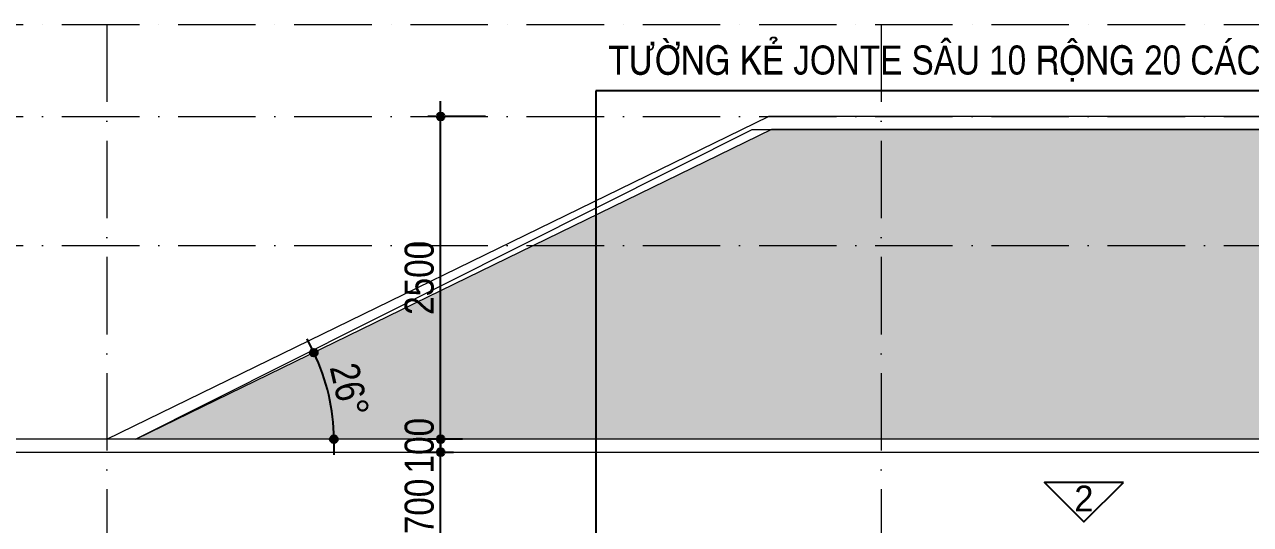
# Model space of a CAD drawing. Extents: x -1107188 to -523840, y 39692 to 514392.
# Drawn here: x -1099514 to -1090016, y 420341 to 424214 of the extents above; entities that cross this region are included whole.
import ezdxf
from ezdxf.enums import TextEntityAlignment as Align

# ---------------------------------------------------------------- set-up
doc = ezdxf.new("R2010")
doc.units = 0
doc.linetypes.add('ACAD_ISO10W100', pattern=[18, 12, -3, 0, -3])
doc.layers.get('DEFPOINTS').update_dxf_attribs({"linetype": 'CONTINUOUS'})
for name, color, linetype in [('DIM', 1, 'CONTINUOUS'), ('HATCHNGOI', 22, 'CONTINUOUS'), ('TAGS', 60, 'CONTINUOUS'), ('TEXT', 7, 'CONTINUOUS')]:
    doc.layers.add(name, color=color, linetype=linetype)
doc.layers.add('NET-THAY', color=2, linetype='CONTINUOUS', lineweight=13)
doc.layers.add('TRUC', color=24, linetype='CONTINUOUS', lineweight=0)
doc.styles.add('1', font='', dxfattribs={"height": 250})
doc.styles.add('AVO', font='')
doc.styles.add('HEL-CONDENSE', font='')
doc.styles.get('1').set_extended_font_data('VNI-Helve-Condense')
doc.styles.get('AVO').set_extended_font_data('VNI-Avo')
doc.styles.get('HEL-CONDENSE').set_extended_font_data('VNI-Helve-Condense')
doc.dimstyles.new('D100', dxfattribs={"dimtxt": 225, "dimasz": 1.2, "dimexe": 100, "dimexo": 0, "dimgap": 50, "dimtad": 1, "dimdec": 0, "dimzin": 13, "dimdsep": 46, "dimtxsty": 'HEL-CONDENSE', "dimblk": 'D50', "dimcen": 0, "dimclrd": 1, "dimclre": 1, "dimclrt": 7, "dimadec": 0, "dimazin": 0, "dimtfac": 1, "dimtdec": 0, "dimtmove": 0, "dimatfit": 3, "dimldrblk": 'D50', "dimfxl": 1, "dimtolj": 1, "dimtzin": 13, "dimarcsym": 0})

# ---------------------------------------------------------------- blocks, each defined once
blk = doc.blocks.new('D50')
at = {"layer": 'DIM'}
blk.add_hatch(color=256, dxfattribs=at).paths.add_polyline_path([(25, 0, 1), (-25, 0, 1)])
blk.add_line((25, 0), (100, 0), dxfattribs=at)
blk.add_circle((0, 0), 25, dxfattribs=at)
blk = doc.blocks.new('*D811')
at = {"layer": 'DEFPOINTS', "color": 0, "linetype": 'Continuous', "transparency": 16777216}
for p in [(-1096437.3, 420901.6), (-1096289.8, 420901.6), (-1096437.3, 420201.6)]:
    blk.add_point(p, dxfattribs=at)
at = {"layer": 'DIM', "color": 1, "linetype": 'Continuous', "lineweight": -2, "transparency": 16777216}
for p, q in [((-1096437.3, 420901.6), (-1096189.8, 420901.6)), ((-1096289.8, 420202.8), (-1096289.8, 420900.4)), ((-1096437.3, 420201.6), (-1096189.8, 420201.6))]:
    blk.add_line(p, q, dxfattribs=at)
at = {"layer": 'DIM', "color": 1, "linetype": 'Continuous', "lineweight": -2, "transparency": 16777216, "xscale": 1.199999999999999, "yscale": 1.199999999999999, "zscale": 1.199999999999999}
for p, rotation in [((-1096289.8, 420901.6), 90), ((-1096289.8, 420201.6), 270)]:
    blk.add_blockref('D50', p, dxfattribs=dict(at, rotation=rotation))
at = {"layer": 'DIM', "color": 7, "linetype": 'Continuous', "transparency": 16777216, "insert": (-1096454.7, 420480.8), "char_height": 225, "attachment_point": 5, "rotation": 90, "style": 'HEL-CONDENSE'}
blk.add_mtext('\\A1;700', dxfattribs=at)
blk = doc.blocks.new('*D812')
at = {"layer": 'DEFPOINTS', "color": 0, "linetype": 'Continuous', "transparency": 16777216}
for p in [(-1096289.8, 421001.6), (-1096120.5, 421001.6), (-1096437.3, 420901.6)]:
    blk.add_point(p, dxfattribs=at)
at = {"layer": 'DIM', "color": 1, "linetype": 'Continuous', "lineweight": -2, "transparency": 16777216}
for p, q in [((-1096120.5, 421001.6), (-1096389.8, 421001.6)), ((-1096289.8, 421002.8), (-1096289.8, 421004)), ((-1096289.8, 420901.6), (-1096289.8, 421001.6)), ((-1096437.3, 420901.6), (-1096189.8, 420901.6)), ((-1096289.8, 420900.4), (-1096289.8, 420899.2))]:
    blk.add_line(p, q, dxfattribs=at)
at = {"layer": 'DIM', "color": 1, "linetype": 'Continuous', "lineweight": -2, "transparency": 16777216, "xscale": 1.199999999999999, "yscale": 1.199999999999999, "zscale": 1.199999999999999}
for p, rotation in [((-1096289.8, 421001.6), 270), ((-1096289.8, 420901.6), 90)]:
    blk.add_blockref('D50', p, dxfattribs=dict(at, rotation=rotation))
at = {"layer": 'DIM', "color": 7, "linetype": 'Continuous', "transparency": 16777216, "insert": (-1096454.7, 420951.6), "char_height": 225, "attachment_point": 5, "rotation": 90, "style": 'HEL-CONDENSE'}
blk.add_mtext('\\A1;100', dxfattribs=at)
blk = doc.blocks.new('*D813')
at = {"layer": 'DEFPOINTS', "color": 0, "linetype": 'Continuous', "transparency": 16777216}
for p in [(-1096289.8, 423501.6), (-1095942.4, 423501.6), (-1096120.5, 421001.6)]:
    blk.add_point(p, dxfattribs=at)
at = {"layer": 'DIM', "color": 1, "linetype": 'Continuous', "lineweight": -2, "transparency": 16777216}
for p, q in [((-1095942.4, 423501.6), (-1096389.8, 423501.6)), ((-1096289.8, 421002.8), (-1096289.8, 423500.4)), ((-1096120.5, 421001.6), (-1096389.8, 421001.6))]:
    blk.add_line(p, q, dxfattribs=at)
at = {"layer": 'DIM', "color": 1, "linetype": 'Continuous', "lineweight": -2, "transparency": 16777216, "xscale": 1.199999999999999, "yscale": 1.199999999999999, "zscale": 1.199999999999999}
for p, rotation in [((-1096289.8, 423501.6), 90), ((-1096289.8, 421001.6), 270)]:
    blk.add_blockref('D50', p, dxfattribs=dict(at, rotation=rotation))
at = {"layer": 'DIM', "color": 7, "linetype": 'Continuous', "transparency": 16777216, "insert": (-1096454.7, 422251.6), "char_height": 225, "attachment_point": 5, "rotation": 90, "style": 'HEL-CONDENSE'}
blk.add_mtext('\\A1;2500', dxfattribs=at)
blk = doc.blocks.new('TUONG-NAM')
at = {"layer": 'TAGS'}
blk.add_lwpolyline([(-453, -453), (453, -453), (0, 0)], close=True, dxfattribs=at)
at = {"layer": 'TAGS', "linetype": 'Continuous', "style": 'AVO'}
blk.add_attdef('KH-TUONG', text='', height=250, dxfattribs=at).set_placement((0, -269), align=Align.MIDDLE_CENTER)
blk = doc.blocks.new('*D886')
at = {"layer": 'DEFPOINTS', "color": 0, "linetype": 'Continuous', "transparency": 16777216}
for p in [(-1093726.9, 423401.6), (-1097135.2, 421232.2), (-1099825.8, 421001.6), (-1098647.7, 421001.6), (-1087175.8, 421001.6)]:
    blk.add_point(p, dxfattribs=at)
at = {"layer": 'DIM', "color": 1, "linetype": 'Continuous', "lineweight": -2, "transparency": 16777216}
blk.add_arc((-1098647.7, 421001.6), 1529.9, 0.04494, 25.95506, dxfattribs=at)
at = {"layer": 'DIM', "color": 1, "linetype": 'Continuous', "lineweight": -2, "transparency": 16777216, "xscale": 1.199999999999999, "yscale": 1.199999999999999, "zscale": 1.199999999999999}
for p, rotation in [((-1097272.6, 421672.3), 115.9775297945423), ((-1097117.7, 421001.6), 270.0224702054559)]:
    blk.add_blockref('D50', p, dxfattribs=dict(at, rotation=rotation))
at = {"layer": 'DIM', "color": 7, "linetype": 'Continuous', "transparency": 16777216, "insert": (-1096996.3, 421382.9), "char_height": 225, "attachment_point": 5, "rotation": 283, "style": 'HEL-CONDENSE'}
blk.add_mtext('\\A1;26°', dxfattribs=at)

msp = doc.modelspace()

# ---------------------------------------------------------------- hatches: boundary and pattern name
at = {"layer": 'HATCHNGOI'}
h = msp.add_hatch(dxfattribs=at)
h.set_pattern_fill('AR-RSHKE', color=14, scale=15, angle=180, style=0)
h.set_pattern_definition([(180, (-2142157.97, 731043.15), (-382.5, -180), [90, -75, 105, -45, 135, -60]), (180, (-2142247.97, 731035.65), (-382.5, -180), [75, -285, 60, -90]), (180, (-2142427.97, 731054.4), (-382.5, -180), [45, -465]), (270, (-2142157.97, 731043.15), (127.5, -180), [172.5, -547.5]), (270, (-2142247.97, 731043.15), (127.5, -180), [168.75, -551.25]), (270, (-2142322.97, 731043.15), (127.5, -180), [157.5, -562.5]), (270, (-2142427.97, 731054.4), (127.5, -180), [172.5, -547.5]), (270, (-2142472.97, 731054.4), (127.5, -180), [172.5, -547.5]), (270, (-2142607.97, 731043.15), (127.5, -180), [165, -555])])
h.paths.add_polyline_path([(-1066103.891, 421001.638), (-1071024.62, 423401.638), (-1093726.927, 423401.638), (-1098647.657, 421001.638)])

# ---------------------------------------------------------------- linework, layer by layer
at = {"layer": 'NET-THAY'}
for p, q in [((-1098875.774, 421001.638), (-1093750.014, 423501.638)), ((-1087175.774, 421001.638), (-1099825.774, 421001.638))]:
    msp.add_line(p, q, dxfattribs=at)
for points in [[(-1087175.774, 423501.638), (-1093750.014, 423501.638)], [(-1098653.039, 421001.638), (-1093876.454, 423401.638), (-1071024.62, 423401.638), (-1066103.891, 421001.638)], [(-1066103.891, 421001.638), (-1071024.62, 423401.638), (-1093726.927, 423401.638), (-1098647.657, 421001.638)], [(-1099775.774, 420901.638), (-1064975.774, 420901.638)]]:
    msp.add_lwpolyline(points, dxfattribs=at)
at = {"layer": 'TEXT'}
for points in [[(-1087531.698, 423701.57), (-1095087.198, 423701.57), (-1095087.198, 423701.57)], [(-1095087.198, 423701.57), (-1095087.198, 416601.638)]]:
    msp.add_lwpolyline(points, dxfattribs=at)
at = {"layer": 'TRUC', "linetype": 'ACAD_ISO10W100', "ltscale": 50}
for points in [[(-1100124.007, 424214.293), (-1064655.569, 424214.293)], [(-1098875.774, 424214.293), (-1098875.774, 409851.638)], [(-1092875.774, 424214.293), (-1092875.774, 409851.638)], [(-1100124.007, 423501.638), (-1064655.569, 423501.638)], [(-1100124.007, 422501.638), (-1064655.569, 422501.638)]]:
    msp.add_lwpolyline(points, dxfattribs=at)
msp.add_lwpolyline([(-1100124.007, 424214.293), (-1064655.569, 424214.293), (-1064655.569, 409851.638), (-1100124.007, 409851.638)], close=True, dxfattribs=at)

# ---------------------------------------------------------------- block references
at = {"layer": 'TAGS', "linetype": 'Continuous'}
ref = msp.add_blockref('TUONG-NAM', (-1091305.871, 420360.398), dxfattribs=dict(at, xscale=0.6749999998137355, yscale=0.6750000000174623, zscale=0.675, rotation=180))
ref.add_attrib('KH-TUONG', '2', dxfattribs={"color": 7, "linetype": 'Continuous', "height": 200, "style": 'AVO'}).set_placement((-1091306.205, 420542.164), align=Align.MIDDLE_CENTER)

# ---------------------------------------------------------------- texts
at = {"layer": 'TEXT', "insert": (-1091312.984, 424051.741), "char_height": 225, "attachment_point": 2, "style": '1'}
msp.add_mtext('TÖÔØNG KEÛ JONTE SAÂU 10 ROÄNG 20 CAÙCH KHOAÛNG 100mm', dxfattribs=at)

# ---------------------------------------------------------------- dimensions: what is measured, and where the dimension line sits
at = {"layer": 'DIM', "linetype": 'Continuous'}
dim = msp.add_linear_dim(base=(-1096289.847, 423501.638), p1=(-1096120.489, 421001.638), p2=(-1095942.395, 423501.638), angle=90, dimstyle='D100', override={"dimtmove": 1}, dxfattribs=at)
dim.commit()
dim.dimension.update_dxf_attribs({"geometry": '*D813', "text_midpoint": (-1096454.747, 422251.638)})
dim = msp.add_angular_dim_2l(base=(-1097135.212, 421232.174), line1=((-1087175.774, 421001.638), (-1099825.774, 421001.638)), line2=((-1093726.927, 423401.638), (-1098647.657, 421001.638)), dimstyle='D100', dxfattribs=at)
dim.commit()
dim.dimension.update_dxf_attribs({"geometry": '*D886', "text_midpoint": (-1096996.281, 421382.888)})
dim = msp.add_linear_dim(base=(-1096289.847, 421001.638), p1=(-1096437.283, 420901.638), p2=(-1096120.489, 421001.638), angle=90, dimstyle='D100', override={"dimtmove": 1}, dxfattribs=at)
dim.commit()
dim.dimension.update_dxf_attribs({"geometry": '*D812', "text_midpoint": (-1096289.847, 420951.638), "dimtype": 160})
dim = msp.add_linear_dim(base=(-1096289.847, 420901.638), p1=(-1096437.283, 420201.638), p2=(-1096437.283, 420901.638), angle=90, dimstyle='D100', dxfattribs=at)
dim.commit()
dim.dimension.update_dxf_attribs({"geometry": '*D811', "text_midpoint": (-1096289.847, 420480.773), "dimtype": 160})

doc.saveas('drawing.dxf')
